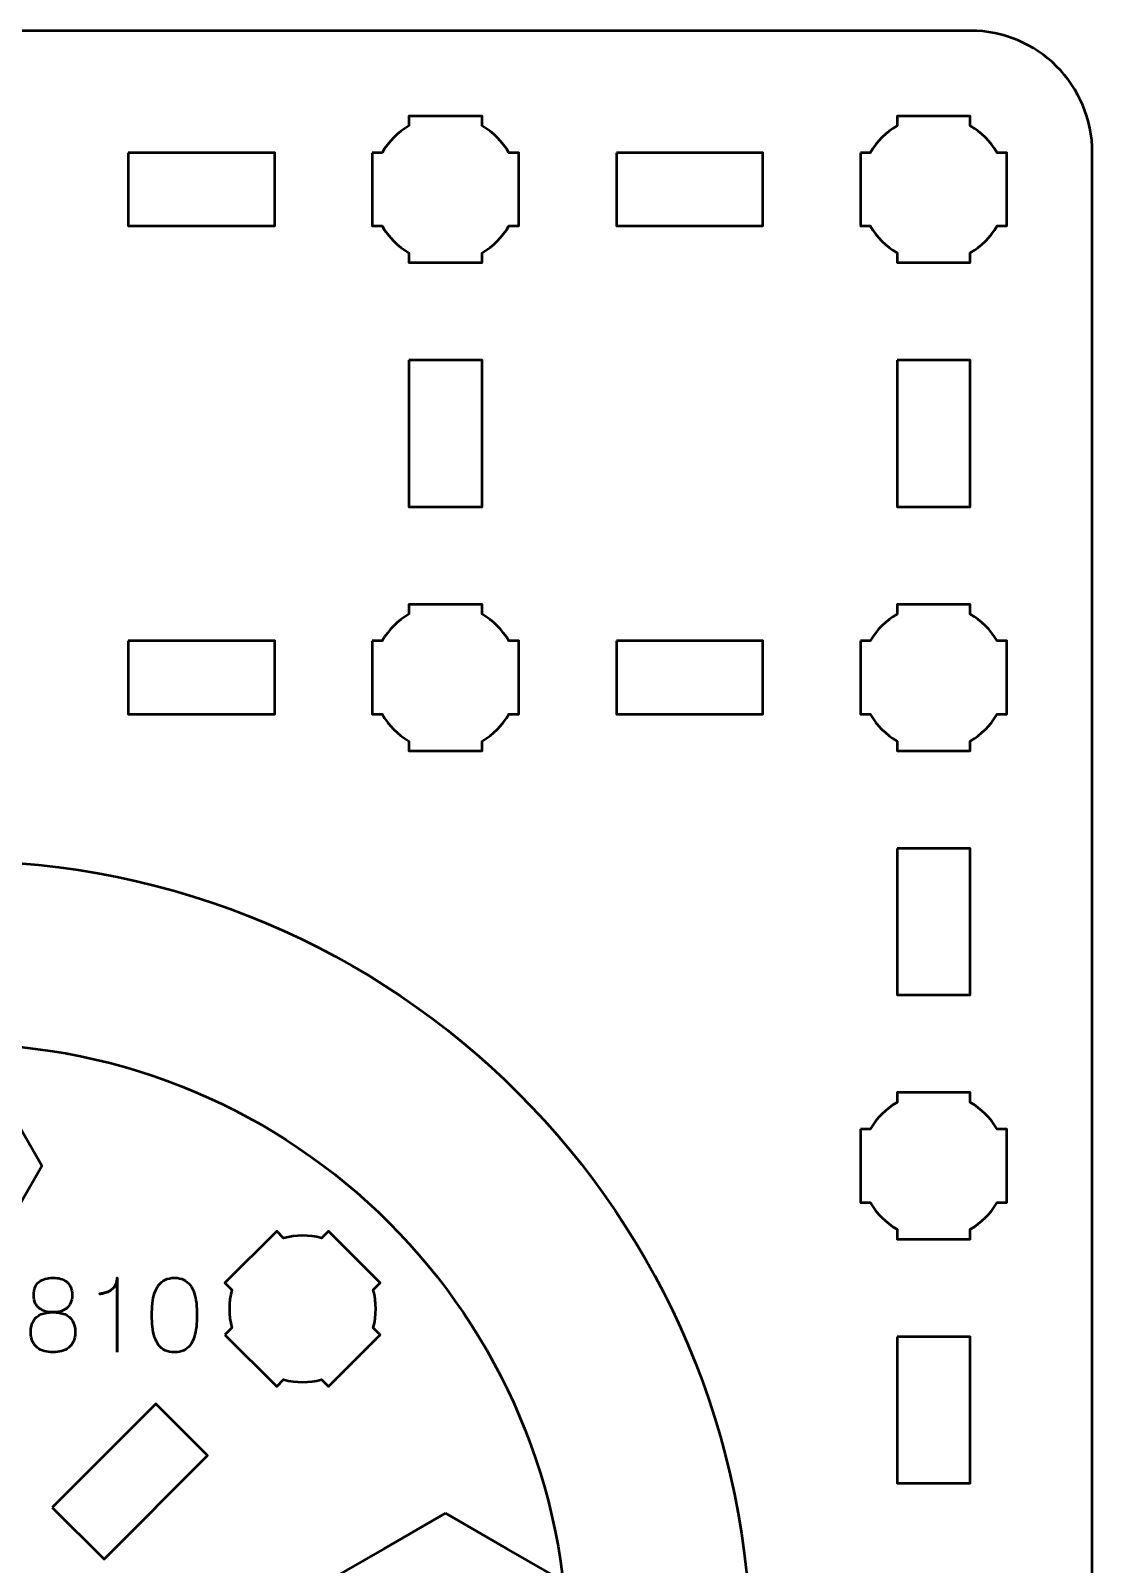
# Model space of a CAD drawing. Header units: centimetres. Extents: x -30.2 to 9.2, y -21.5 to -8.2.
# Drawn here: x 4.8 to 9.15, y -14.48 to -8.2 of the extents above; entities that cross this region are included whole.
import ezdxf

# ---------------------------------------------------------------- set-up
doc = ezdxf.new("R2010")
doc.units = ezdxf.units.CM
doc.header["$MEASUREMENT"] = 0
doc.layers.add('Layer 1', color=7, linetype='Continuous')

msp = doc.modelspace()

# ---------------------------------------------------------------- linework, layer by layer
at = {"layer": 'Layer 1', "lineweight": 53}
for centre, major_axis in [((4.49999, -14.85001), (0, 3.25)), ((4.49999, -14.85), (0, 2.5))]:
    msp.add_ellipse(centre, major_axis=major_axis, ratio=1, dxfattribs=at)
for points, knots in [([(0.35005, -8.19995), (0.35005, -8.19995), (8.64995, -8.19995), (8.64995, -8.19995), (8.64995, -8.19995), (8.92695, -8.19995), (9.15005, -8.42305), (9.15005, -8.70005), (9.15005, -8.70005), (9.15005, -8.70005), (9.15005, -20.99995), (9.15005, -20.99995), (9.15005, -20.99995), (9.15005, -21.27695), (8.92695, -21.50005), (8.64995, -21.50005), (8.64995, -21.50005), (8.64995, -21.50005), (0.35005, -21.50005), (0.35005, -21.50005), (0.35005, -21.50005), (0.07305, -21.50005), (-0.15005, -21.27695), (-0.15005, -20.99995), (-0.15005, -20.99995), (-0.15005, -20.99995), (-0.15005, -8.70005), (-0.15005, -8.70005), (-0.15005, -8.70005), (-0.15005, -8.42305), (0.07305, -8.19995), (0.35005, -8.19995)], [0, 0, 0, 0, 0.125, 0.125, 0.125, 0.125, 0.25, 0.25, 0.25, 0.25, 0.375, 0.375, 0.375, 0.375, 0.5, 0.5, 0.5, 0.5, 0.625, 0.625, 0.625, 0.625, 0.75, 0.75, 0.75, 0.75, 0.875, 0.875, 0.875, 0.875, 1, 1, 1, 1]), ([(6.19999, -8.69997), (6.19999, -8.69997), (6.24019, -8.69997), (6.24019, -8.69997), (6.24019, -8.69997), (6.26652, -8.65445), (6.30448, -8.61652), (6.34999, -8.59019), (6.34999, -8.59019), (6.34999, -8.59019), (6.34999, -8.54997), (6.34999, -8.54997), (6.34999, -8.54997), (6.34999, -8.54997), (6.64999, -8.54997), (6.64999, -8.54997), (6.64999, -8.54997), (6.64999, -8.54997), (6.64999, -8.59016), (6.64999, -8.59016), (6.64999, -8.59016), (6.69552, -8.61649), (6.73351, -8.65444), (6.75987, -8.69997), (6.75987, -8.69997), (6.75987, -8.69997), (6.79999, -8.69997), (6.79999, -8.69997), (6.79999, -8.69997), (6.79999, -8.69997), (6.79999, -8.84539), (6.79999, -8.84539), (6.79999, -8.84539), (6.79999, -8.84539), (6.80005, -8.85004), (6.80005, -8.85004), (6.80005, -8.85004), (6.80005, -8.85004), (6.79999, -8.85468), (6.79999, -8.85468), (6.79999, -8.85468), (6.79999, -8.85468), (6.79999, -8.99997), (6.79999, -8.99997), (6.79999, -8.99997), (6.79999, -8.99997), (6.75992, -8.99997), (6.75992, -8.99997), (6.75992, -8.99997), (6.73357, -9.04554), (6.69557, -9.08355), (6.64999, -9.10991), (6.64999, -9.10991), (6.64999, -9.10991), (6.64999, -9.14997), (6.64999, -9.14997), (6.64999, -9.14997), (6.64999, -9.14997), (6.50671, -9.14997), (6.50671, -9.14997), (6.50671, -9.14997), (6.50671, -9.14997), (6.50004, -9.15005), (6.50004, -9.15005), (6.50004, -9.15005), (6.50004, -9.15005), (6.49336, -9.14997), (6.49336, -9.14997), (6.49336, -9.14997), (6.49336, -9.14997), (6.34999, -9.14997), (6.34999, -9.14997), (6.34999, -9.14997), (6.34999, -9.14997), (6.34999, -9.10987), (6.34999, -9.10987), (6.34999, -9.10987), (6.30445, -9.08351), (6.26647, -9.04552), (6.24014, -8.99997), (6.24014, -8.99997), (6.24014, -8.99997), (6.19999, -8.99997), (6.19999, -8.99997), (6.19999, -8.99997), (6.19999, -8.99997), (6.19999, -8.69997), (6.19999, -8.69997)], [0, 0, 0, 0, 0.0454545, 0.0454545, 0.0454545, 0.0454545, 0.0909091, 0.0909091, 0.0909091, 0.0909091, 0.1363636, 0.1363636, 0.1363636, 0.1363636, 0.1818182, 0.1818182, 0.1818182, 0.1818182, 0.2272727, 0.2272727, 0.2272727, 0.2272727, 0.2727273, 0.2727273, 0.2727273, 0.2727273, 0.3181818, 0.3181818, 0.3181818, 0.3181818, 0.3636364, 0.3636364, 0.3636364, 0.3636364, 0.4090909, 0.4090909, 0.4090909, 0.4090909, 0.4545455, 0.4545455, 0.4545455, 0.4545455, 0.5, 0.5, 0.5, 0.5, 0.5454545, 0.5454545, 0.5454545, 0.5454545, 0.5909091, 0.5909091, 0.5909091, 0.5909091, 0.6363636, 0.6363636, 0.6363636, 0.6363636, 0.6818182, 0.6818182, 0.6818182, 0.6818182, 0.7272727, 0.7272727, 0.7272727, 0.7272727, 0.7727273, 0.7727273, 0.7727273, 0.7727273, 0.8181818, 0.8181818, 0.8181818, 0.8181818, 0.8636364, 0.8636364, 0.8636364, 0.8636364, 0.9090909, 0.9090909, 0.9090909, 0.9090909, 0.9545455, 0.9545455, 0.9545455, 0.9545455, 1, 1, 1, 1]), ([(8.19999, -8.69997), (8.19999, -8.69997), (8.24019, -8.69997), (8.24019, -8.69997), (8.24019, -8.69997), (8.26652, -8.65445), (8.30448, -8.61652), (8.34999, -8.59019), (8.34999, -8.59019), (8.34999, -8.59019), (8.34999, -8.54997), (8.34999, -8.54997), (8.34999, -8.54997), (8.34999, -8.54997), (8.64999, -8.54997), (8.64999, -8.54997), (8.64999, -8.54997), (8.64999, -8.54997), (8.64999, -8.59016), (8.64999, -8.59016), (8.64999, -8.59016), (8.69552, -8.61649), (8.73351, -8.65444), (8.75987, -8.69997), (8.75987, -8.69997), (8.75987, -8.69997), (8.79999, -8.69997), (8.79999, -8.69997), (8.79999, -8.69997), (8.79999, -8.69997), (8.79999, -8.84539), (8.79999, -8.84539), (8.79999, -8.84539), (8.79999, -8.84539), (8.80005, -8.85004), (8.80005, -8.85004), (8.80005, -8.85004), (8.80005, -8.85004), (8.79999, -8.85468), (8.79999, -8.85468), (8.79999, -8.85468), (8.79999, -8.85468), (8.79999, -8.99997), (8.79999, -8.99997), (8.79999, -8.99997), (8.79999, -8.99997), (8.75992, -8.99997), (8.75992, -8.99997), (8.75992, -8.99997), (8.73357, -9.04554), (8.69557, -9.08355), (8.64999, -9.10991), (8.64999, -9.10991), (8.64999, -9.10991), (8.64999, -9.14997), (8.64999, -9.14997), (8.64999, -9.14997), (8.64999, -9.14997), (8.50671, -9.14997), (8.50671, -9.14997), (8.50671, -9.14997), (8.50671, -9.14997), (8.50004, -9.15005), (8.50004, -9.15005), (8.50004, -9.15005), (8.50004, -9.15005), (8.49336, -9.14997), (8.49336, -9.14997), (8.49336, -9.14997), (8.49336, -9.14997), (8.34999, -9.14997), (8.34999, -9.14997), (8.34999, -9.14997), (8.34999, -9.14997), (8.34999, -9.10987), (8.34999, -9.10987), (8.34999, -9.10987), (8.30445, -9.08351), (8.26647, -9.04552), (8.24014, -8.99997), (8.24014, -8.99997), (8.24014, -8.99997), (8.19999, -8.99997), (8.19999, -8.99997), (8.19999, -8.99997), (8.19999, -8.99997), (8.19999, -8.69997), (8.19999, -8.69997)], [0, 0, 0, 0, 0.0454545, 0.0454545, 0.0454545, 0.0454545, 0.0909091, 0.0909091, 0.0909091, 0.0909091, 0.1363636, 0.1363636, 0.1363636, 0.1363636, 0.1818182, 0.1818182, 0.1818182, 0.1818182, 0.2272727, 0.2272727, 0.2272727, 0.2272727, 0.2727273, 0.2727273, 0.2727273, 0.2727273, 0.3181818, 0.3181818, 0.3181818, 0.3181818, 0.3636364, 0.3636364, 0.3636364, 0.3636364, 0.4090909, 0.4090909, 0.4090909, 0.4090909, 0.4545455, 0.4545455, 0.4545455, 0.4545455, 0.5, 0.5, 0.5, 0.5, 0.5454545, 0.5454545, 0.5454545, 0.5454545, 0.5909091, 0.5909091, 0.5909091, 0.5909091, 0.6363636, 0.6363636, 0.6363636, 0.6363636, 0.6818182, 0.6818182, 0.6818182, 0.6818182, 0.7272727, 0.7272727, 0.7272727, 0.7272727, 0.7727273, 0.7727273, 0.7727273, 0.7727273, 0.8181818, 0.8181818, 0.8181818, 0.8181818, 0.8636364, 0.8636364, 0.8636364, 0.8636364, 0.9090909, 0.9090909, 0.9090909, 0.9090909, 0.9545455, 0.9545455, 0.9545455, 0.9545455, 1, 1, 1, 1]), ([(5.20003, -8.70005), (5.20003, -8.70005), (5.80003, -8.70005), (5.80003, -8.70005), (5.80003, -8.70005), (5.80003, -8.70005), (5.80003, -9.00005), (5.80003, -9.00005), (5.80003, -9.00005), (5.80003, -9.00005), (5.20003, -9.00005), (5.20003, -9.00005), (5.20003, -9.00005), (5.20003, -9.00005), (5.20003, -8.70005), (5.20003, -8.70005)], [0, 0, 0, 0, 0.25, 0.25, 0.25, 0.25, 0.5, 0.5, 0.5, 0.5, 0.75, 0.75, 0.75, 0.75, 1, 1, 1, 1]), ([(7.2, -8.70005), (7.2, -8.70005), (7.8, -8.70005), (7.8, -8.70005), (7.8, -8.70005), (7.8, -8.70005), (7.8, -9.00005), (7.8, -9.00005), (7.8, -9.00005), (7.8, -9.00005), (7.2, -9.00005), (7.2, -9.00005), (7.2, -9.00005), (7.2, -9.00005), (7.2, -8.70005), (7.2, -8.70005)], [0, 0, 0, 0, 0.25, 0.25, 0.25, 0.25, 0.5, 0.5, 0.5, 0.5, 0.75, 0.75, 0.75, 0.75, 1, 1, 1, 1]), ([(6.35005, -9.55), (6.35005, -9.55), (6.65005, -9.55), (6.65005, -9.55), (6.65005, -9.55), (6.65005, -9.55), (6.65005, -10.15), (6.65005, -10.15), (6.65005, -10.15), (6.65005, -10.15), (6.35005, -10.15), (6.35005, -10.15), (6.35005, -10.15), (6.35005, -10.15), (6.35005, -9.55), (6.35005, -9.55)], [0, 0, 0, 0, 0.25, 0.25, 0.25, 0.25, 0.5, 0.5, 0.5, 0.5, 0.75, 0.75, 0.75, 0.75, 1, 1, 1, 1]), ([(8.34995, -9.55), (8.34995, -9.55), (8.64995, -9.55), (8.64995, -9.55), (8.64995, -9.55), (8.64995, -9.55), (8.64995, -10.15), (8.64995, -10.15), (8.64995, -10.15), (8.64995, -10.15), (8.34995, -10.15), (8.34995, -10.15), (8.34995, -10.15), (8.34995, -10.15), (8.34995, -9.55), (8.34995, -9.55)], [0, 0, 0, 0, 0.25, 0.25, 0.25, 0.25, 0.5, 0.5, 0.5, 0.5, 0.75, 0.75, 0.75, 0.75, 1, 1, 1, 1]), ([(6.19999, -10.69997), (6.19999, -10.69997), (6.24019, -10.69997), (6.24019, -10.69997), (6.24019, -10.69997), (6.26652, -10.65445), (6.30448, -10.61652), (6.34999, -10.59019), (6.34999, -10.59019), (6.34999, -10.59019), (6.34999, -10.54997), (6.34999, -10.54997), (6.34999, -10.54997), (6.34999, -10.54997), (6.64999, -10.54997), (6.64999, -10.54997), (6.64999, -10.54997), (6.64999, -10.54997), (6.64999, -10.59016), (6.64999, -10.59016), (6.64999, -10.59016), (6.69552, -10.61649), (6.73351, -10.65444), (6.75987, -10.69997), (6.75987, -10.69997), (6.75987, -10.69997), (6.79999, -10.69997), (6.79999, -10.69997), (6.79999, -10.69997), (6.79999, -10.69997), (6.79999, -10.84539), (6.79999, -10.84539), (6.79999, -10.84539), (6.79999, -10.84539), (6.80005, -10.85004), (6.80005, -10.85004), (6.80005, -10.85004), (6.80005, -10.85004), (6.79999, -10.85468), (6.79999, -10.85468), (6.79999, -10.85468), (6.79999, -10.85468), (6.79999, -10.99997), (6.79999, -10.99997), (6.79999, -10.99997), (6.79999, -10.99997), (6.75992, -10.99997), (6.75992, -10.99997), (6.75992, -10.99997), (6.73357, -11.04554), (6.69557, -11.08355), (6.64999, -11.10991), (6.64999, -11.10991), (6.64999, -11.10991), (6.64999, -11.14997), (6.64999, -11.14997), (6.64999, -11.14997), (6.64999, -11.14997), (6.50671, -11.14997), (6.50671, -11.14997), (6.50671, -11.14997), (6.50671, -11.14997), (6.50004, -11.15005), (6.50004, -11.15005), (6.50004, -11.15005), (6.50004, -11.15005), (6.49336, -11.14997), (6.49336, -11.14997), (6.49336, -11.14997), (6.49336, -11.14997), (6.34999, -11.14997), (6.34999, -11.14997), (6.34999, -11.14997), (6.34999, -11.14997), (6.34999, -11.10987), (6.34999, -11.10987), (6.34999, -11.10987), (6.30445, -11.08351), (6.26647, -11.04552), (6.24014, -10.99997), (6.24014, -10.99997), (6.24014, -10.99997), (6.19999, -10.99997), (6.19999, -10.99997), (6.19999, -10.99997), (6.19999, -10.99997), (6.19999, -10.69997), (6.19999, -10.69997)], [0, 0, 0, 0, 0.0454545, 0.0454545, 0.0454545, 0.0454545, 0.0909091, 0.0909091, 0.0909091, 0.0909091, 0.1363636, 0.1363636, 0.1363636, 0.1363636, 0.1818182, 0.1818182, 0.1818182, 0.1818182, 0.2272727, 0.2272727, 0.2272727, 0.2272727, 0.2727273, 0.2727273, 0.2727273, 0.2727273, 0.3181818, 0.3181818, 0.3181818, 0.3181818, 0.3636364, 0.3636364, 0.3636364, 0.3636364, 0.4090909, 0.4090909, 0.4090909, 0.4090909, 0.4545455, 0.4545455, 0.4545455, 0.4545455, 0.5, 0.5, 0.5, 0.5, 0.5454545, 0.5454545, 0.5454545, 0.5454545, 0.5909091, 0.5909091, 0.5909091, 0.5909091, 0.6363636, 0.6363636, 0.6363636, 0.6363636, 0.6818182, 0.6818182, 0.6818182, 0.6818182, 0.7272727, 0.7272727, 0.7272727, 0.7272727, 0.7727273, 0.7727273, 0.7727273, 0.7727273, 0.8181818, 0.8181818, 0.8181818, 0.8181818, 0.8636364, 0.8636364, 0.8636364, 0.8636364, 0.9090909, 0.9090909, 0.9090909, 0.9090909, 0.9545455, 0.9545455, 0.9545455, 0.9545455, 1, 1, 1, 1]), ([(8.19999, -10.69997), (8.19999, -10.69997), (8.24019, -10.69997), (8.24019, -10.69997), (8.24019, -10.69997), (8.26652, -10.65445), (8.30448, -10.61652), (8.34999, -10.59019), (8.34999, -10.59019), (8.34999, -10.59019), (8.34999, -10.54997), (8.34999, -10.54997), (8.34999, -10.54997), (8.34999, -10.54997), (8.64999, -10.54997), (8.64999, -10.54997), (8.64999, -10.54997), (8.64999, -10.54997), (8.64999, -10.59016), (8.64999, -10.59016), (8.64999, -10.59016), (8.69552, -10.61649), (8.73351, -10.65444), (8.75987, -10.69997), (8.75987, -10.69997), (8.75987, -10.69997), (8.79999, -10.69997), (8.79999, -10.69997), (8.79999, -10.69997), (8.79999, -10.69997), (8.79999, -10.84539), (8.79999, -10.84539), (8.79999, -10.84539), (8.79999, -10.84539), (8.80005, -10.85004), (8.80005, -10.85004), (8.80005, -10.85004), (8.80005, -10.85004), (8.79999, -10.85468), (8.79999, -10.85468), (8.79999, -10.85468), (8.79999, -10.85468), (8.79999, -10.99997), (8.79999, -10.99997), (8.79999, -10.99997), (8.79999, -10.99997), (8.75992, -10.99997), (8.75992, -10.99997), (8.75992, -10.99997), (8.73357, -11.04554), (8.69557, -11.08355), (8.64999, -11.10991), (8.64999, -11.10991), (8.64999, -11.10991), (8.64999, -11.14997), (8.64999, -11.14997), (8.64999, -11.14997), (8.64999, -11.14997), (8.50671, -11.14997), (8.50671, -11.14997), (8.50671, -11.14997), (8.50671, -11.14997), (8.50004, -11.15005), (8.50004, -11.15005), (8.50004, -11.15005), (8.50004, -11.15005), (8.49336, -11.14997), (8.49336, -11.14997), (8.49336, -11.14997), (8.49336, -11.14997), (8.34999, -11.14997), (8.34999, -11.14997), (8.34999, -11.14997), (8.34999, -11.14997), (8.34999, -11.10987), (8.34999, -11.10987), (8.34999, -11.10987), (8.30445, -11.08351), (8.26647, -11.04552), (8.24014, -10.99997), (8.24014, -10.99997), (8.24014, -10.99997), (8.19999, -10.99997), (8.19999, -10.99997), (8.19999, -10.99997), (8.19999, -10.99997), (8.19999, -10.69997), (8.19999, -10.69997)], [0, 0, 0, 0, 0.0454545, 0.0454545, 0.0454545, 0.0454545, 0.0909091, 0.0909091, 0.0909091, 0.0909091, 0.1363636, 0.1363636, 0.1363636, 0.1363636, 0.1818182, 0.1818182, 0.1818182, 0.1818182, 0.2272727, 0.2272727, 0.2272727, 0.2272727, 0.2727273, 0.2727273, 0.2727273, 0.2727273, 0.3181818, 0.3181818, 0.3181818, 0.3181818, 0.3636364, 0.3636364, 0.3636364, 0.3636364, 0.4090909, 0.4090909, 0.4090909, 0.4090909, 0.4545455, 0.4545455, 0.4545455, 0.4545455, 0.5, 0.5, 0.5, 0.5, 0.5454545, 0.5454545, 0.5454545, 0.5454545, 0.5909091, 0.5909091, 0.5909091, 0.5909091, 0.6363636, 0.6363636, 0.6363636, 0.6363636, 0.6818182, 0.6818182, 0.6818182, 0.6818182, 0.7272727, 0.7272727, 0.7272727, 0.7272727, 0.7727273, 0.7727273, 0.7727273, 0.7727273, 0.8181818, 0.8181818, 0.8181818, 0.8181818, 0.8636364, 0.8636364, 0.8636364, 0.8636364, 0.9090909, 0.9090909, 0.9090909, 0.9090909, 0.9545455, 0.9545455, 0.9545455, 0.9545455, 1, 1, 1, 1]), ([(5.20003, -10.70005), (5.20003, -10.70005), (5.80003, -10.70005), (5.80003, -10.70005), (5.80003, -10.70005), (5.80003, -10.70005), (5.80003, -11.00005), (5.80003, -11.00005), (5.80003, -11.00005), (5.80003, -11.00005), (5.20003, -11.00005), (5.20003, -11.00005), (5.20003, -11.00005), (5.20003, -11.00005), (5.20003, -10.70005), (5.20003, -10.70005)], [0, 0, 0, 0, 0.25, 0.25, 0.25, 0.25, 0.5, 0.5, 0.5, 0.5, 0.75, 0.75, 0.75, 0.75, 1, 1, 1, 1]), ([(7.2, -10.70005), (7.2, -10.70005), (7.8, -10.70005), (7.8, -10.70005), (7.8, -10.70005), (7.8, -10.70005), (7.8, -11.00005), (7.8, -11.00005), (7.8, -11.00005), (7.8, -11.00005), (7.2, -11.00005), (7.2, -11.00005), (7.2, -11.00005), (7.2, -11.00005), (7.2, -10.70005), (7.2, -10.70005)], [0, 0, 0, 0, 0.25, 0.25, 0.25, 0.25, 0.5, 0.5, 0.5, 0.5, 0.75, 0.75, 0.75, 0.75, 1, 1, 1, 1]), ([(8.34995, -11.55), (8.34995, -11.55), (8.64995, -11.55), (8.64995, -11.55), (8.64995, -11.55), (8.64995, -11.55), (8.64995, -12.15), (8.64995, -12.15), (8.64995, -12.15), (8.64995, -12.15), (8.34995, -12.15), (8.34995, -12.15), (8.34995, -12.15), (8.34995, -12.15), (8.34995, -11.55), (8.34995, -11.55)], [0, 0, 0, 0, 0.25, 0.25, 0.25, 0.25, 0.5, 0.5, 0.5, 0.5, 0.75, 0.75, 0.75, 0.75, 1, 1, 1, 1]), ([(4.15359, -12.84997), (4.15359, -12.84997), (4.2402, -12.69997), (4.2402, -12.69997), (4.2402, -12.69997), (4.2402, -12.69997), (4.3268, -12.54997), (4.3268, -12.54997), (4.3268, -12.54997), (4.3268, -12.54997), (4.5, -12.54997), (4.5, -12.54997), (4.5, -12.54997), (4.5, -12.54997), (4.6732, -12.54997), (4.6732, -12.54997), (4.6732, -12.54997), (4.6732, -12.54997), (4.7598, -12.69997), (4.7598, -12.69997), (4.7598, -12.69997), (4.7598, -12.69997), (4.84641, -12.84997), (4.84641, -12.84997), (4.84641, -12.84997), (4.84641, -12.84997), (4.7598, -12.99997), (4.7598, -12.99997), (4.7598, -12.99997), (4.7598, -12.99997), (4.6732, -13.14997), (4.6732, -13.14997), (4.6732, -13.14997), (4.6732, -13.14997), (4.5, -13.14997), (4.5, -13.14997), (4.5, -13.14997), (4.5, -13.14997), (4.3268, -13.14997), (4.3268, -13.14997), (4.3268, -13.14997), (4.3268, -13.14997), (4.2402, -12.99997), (4.2402, -12.99997), (4.2402, -12.99997), (4.2402, -12.99997), (4.15359, -12.84997), (4.15359, -12.84997)], [0, 0, 0, 0, 0.0833333, 0.0833333, 0.0833333, 0.0833333, 0.1666667, 0.1666667, 0.1666667, 0.1666667, 0.25, 0.25, 0.25, 0.25, 0.3333333, 0.3333333, 0.3333333, 0.3333333, 0.4166667, 0.4166667, 0.4166667, 0.4166667, 0.5, 0.5, 0.5, 0.5, 0.5833333, 0.5833333, 0.5833333, 0.5833333, 0.6666667, 0.6666667, 0.6666667, 0.6666667, 0.75, 0.75, 0.75, 0.75, 0.8333333, 0.8333333, 0.8333333, 0.8333333, 0.9166667, 0.9166667, 0.9166667, 0.9166667, 1, 1, 1, 1]), ([(8.19999, -12.69997), (8.19999, -12.69997), (8.24019, -12.69997), (8.24019, -12.69997), (8.24019, -12.69997), (8.26652, -12.65445), (8.30448, -12.61652), (8.34999, -12.59019), (8.34999, -12.59019), (8.34999, -12.59019), (8.34999, -12.54997), (8.34999, -12.54997), (8.34999, -12.54997), (8.34999, -12.54997), (8.64999, -12.54997), (8.64999, -12.54997), (8.64999, -12.54997), (8.64999, -12.54997), (8.64999, -12.59016), (8.64999, -12.59016), (8.64999, -12.59016), (8.69552, -12.61649), (8.73351, -12.65444), (8.75987, -12.69997), (8.75987, -12.69997), (8.75987, -12.69997), (8.79999, -12.69997), (8.79999, -12.69997), (8.79999, -12.69997), (8.79999, -12.69997), (8.79999, -12.84539), (8.79999, -12.84539), (8.79999, -12.84539), (8.79999, -12.84539), (8.80005, -12.85004), (8.80005, -12.85004), (8.80005, -12.85004), (8.80005, -12.85004), (8.79999, -12.85468), (8.79999, -12.85468), (8.79999, -12.85468), (8.79999, -12.85468), (8.79999, -12.99997), (8.79999, -12.99997), (8.79999, -12.99997), (8.79999, -12.99997), (8.75992, -12.99997), (8.75992, -12.99997), (8.75992, -12.99997), (8.73357, -13.04554), (8.69557, -13.08355), (8.64999, -13.10991), (8.64999, -13.10991), (8.64999, -13.10991), (8.64999, -13.14997), (8.64999, -13.14997), (8.64999, -13.14997), (8.64999, -13.14997), (8.50671, -13.14997), (8.50671, -13.14997), (8.50671, -13.14997), (8.50671, -13.14997), (8.50004, -13.15005), (8.50004, -13.15005), (8.50004, -13.15005), (8.50004, -13.15005), (8.49336, -13.14997), (8.49336, -13.14997), (8.49336, -13.14997), (8.49336, -13.14997), (8.34999, -13.14997), (8.34999, -13.14997), (8.34999, -13.14997), (8.34999, -13.14997), (8.34999, -13.10987), (8.34999, -13.10987), (8.34999, -13.10987), (8.30445, -13.08351), (8.26647, -13.04552), (8.24014, -12.99997), (8.24014, -12.99997), (8.24014, -12.99997), (8.19999, -12.99997), (8.19999, -12.99997), (8.19999, -12.99997), (8.19999, -12.99997), (8.19999, -12.69997), (8.19999, -12.69997)], [0, 0, 0, 0, 0.0454545, 0.0454545, 0.0454545, 0.0454545, 0.0909091, 0.0909091, 0.0909091, 0.0909091, 0.1363636, 0.1363636, 0.1363636, 0.1363636, 0.1818182, 0.1818182, 0.1818182, 0.1818182, 0.2272727, 0.2272727, 0.2272727, 0.2272727, 0.2727273, 0.2727273, 0.2727273, 0.2727273, 0.3181818, 0.3181818, 0.3181818, 0.3181818, 0.3636364, 0.3636364, 0.3636364, 0.3636364, 0.4090909, 0.4090909, 0.4090909, 0.4090909, 0.4545455, 0.4545455, 0.4545455, 0.4545455, 0.5, 0.5, 0.5, 0.5, 0.5454545, 0.5454545, 0.5454545, 0.5454545, 0.5909091, 0.5909091, 0.5909091, 0.5909091, 0.6363636, 0.6363636, 0.6363636, 0.6363636, 0.6818182, 0.6818182, 0.6818182, 0.6818182, 0.7272727, 0.7272727, 0.7272727, 0.7272727, 0.7727273, 0.7727273, 0.7727273, 0.7727273, 0.8181818, 0.8181818, 0.8181818, 0.8181818, 0.8636364, 0.8636364, 0.8636364, 0.8636364, 0.9090909, 0.9090909, 0.9090909, 0.9090909, 0.9545455, 0.9545455, 0.9545455, 0.9545455, 1, 1, 1, 1]), ([(5.59599, -13.54184), (5.59599, -13.54184), (5.62442, -13.51342), (5.62442, -13.51342), (5.62442, -13.51342), (5.61085, -13.46261), (5.61087, -13.40895), (5.62443, -13.35815), (5.62443, -13.35815), (5.62443, -13.35815), (5.59599, -13.32971), (5.59599, -13.32971), (5.59599, -13.32971), (5.59599, -13.32971), (5.80813, -13.11758), (5.80813, -13.11758), (5.80813, -13.11758), (5.80813, -13.11758), (5.83654, -13.146), (5.83654, -13.146), (5.83654, -13.146), (5.88736, -13.13242), (5.94105, -13.13239), (5.99189, -13.14595), (5.99189, -13.14595), (5.99189, -13.14595), (6.02026, -13.11758), (6.02026, -13.11758), (6.02026, -13.11758), (6.02026, -13.11758), (6.12308, -13.22041), (6.12308, -13.22041), (6.12308, -13.22041), (6.12308, -13.22041), (6.12642, -13.22365), (6.12642, -13.22365), (6.12642, -13.22365), (6.12642, -13.22365), (6.12965, -13.22697), (6.12965, -13.22697), (6.12965, -13.22697), (6.12965, -13.22697), (6.23239, -13.32971), (6.23239, -13.32971), (6.23239, -13.32971), (6.23239, -13.32971), (6.20406, -13.35804), (6.20406, -13.35804), (6.20406, -13.35804), (6.21765, -13.4089), (6.21765, -13.46265), (6.20406, -13.51352), (6.20406, -13.51352), (6.20406, -13.51352), (6.23239, -13.54184), (6.23239, -13.54184), (6.23239, -13.54184), (6.23239, -13.54184), (6.13107, -13.64316), (6.13107, -13.64316), (6.13107, -13.64316), (6.13107, -13.64316), (6.12642, -13.64793), (6.12642, -13.64793), (6.12642, -13.64793), (6.12642, -13.64793), (6.12164, -13.6526), (6.12164, -13.6526), (6.12164, -13.6526), (6.12164, -13.6526), (6.02026, -13.75397), (6.02026, -13.75397), (6.02026, -13.75397), (6.02026, -13.75397), (5.9919, -13.72562), (5.9919, -13.72562), (5.9919, -13.72562), (5.94106, -13.73918), (5.88734, -13.73917), (5.83652, -13.72558), (5.83652, -13.72558), (5.83652, -13.72558), (5.80813, -13.75397), (5.80813, -13.75397), (5.80813, -13.75397), (5.80813, -13.75397), (5.59599, -13.54184), (5.59599, -13.54184)], [0, 0, 0, 0, 0.0454545, 0.0454545, 0.0454545, 0.0454545, 0.0909091, 0.0909091, 0.0909091, 0.0909091, 0.1363636, 0.1363636, 0.1363636, 0.1363636, 0.1818182, 0.1818182, 0.1818182, 0.1818182, 0.2272727, 0.2272727, 0.2272727, 0.2272727, 0.2727273, 0.2727273, 0.2727273, 0.2727273, 0.3181818, 0.3181818, 0.3181818, 0.3181818, 0.3636364, 0.3636364, 0.3636364, 0.3636364, 0.4090909, 0.4090909, 0.4090909, 0.4090909, 0.4545455, 0.4545455, 0.4545455, 0.4545455, 0.5, 0.5, 0.5, 0.5, 0.5454545, 0.5454545, 0.5454545, 0.5454545, 0.5909091, 0.5909091, 0.5909091, 0.5909091, 0.6363636, 0.6363636, 0.6363636, 0.6363636, 0.6818182, 0.6818182, 0.6818182, 0.6818182, 0.7272727, 0.7272727, 0.7272727, 0.7272727, 0.7727273, 0.7727273, 0.7727273, 0.7727273, 0.8181818, 0.8181818, 0.8181818, 0.8181818, 0.8636364, 0.8636364, 0.8636364, 0.8636364, 0.9090909, 0.9090909, 0.9090909, 0.9090909, 0.9545455, 0.9545455, 0.9545455, 0.9545455, 1, 1, 1, 1]), ([(8.34995, -13.54996), (8.34995, -13.54996), (8.64995, -13.54996), (8.64995, -13.54996), (8.64995, -13.54996), (8.64995, -13.54996), (8.64995, -14.14997), (8.64995, -14.14997), (8.64995, -14.14997), (8.64995, -14.14997), (8.34995, -14.14997), (8.34995, -14.14997), (8.34995, -14.14997), (8.34995, -14.14997), (8.34995, -13.54996), (8.34995, -13.54996)], [0, 0, 0, 0, 0.25, 0.25, 0.25, 0.25, 0.5, 0.5, 0.5, 0.5, 0.75, 0.75, 0.75, 0.75, 1, 1, 1, 1]), ([(4.88887, -14.24901), (4.88887, -14.24901), (5.31314, -13.82474), (5.31314, -13.82474), (5.31314, -13.82474), (5.31314, -13.82474), (5.52527, -14.03687), (5.52527, -14.03687), (5.52527, -14.03687), (5.52527, -14.03687), (5.101, -14.46114), (5.101, -14.46114), (5.101, -14.46114), (5.101, -14.46114), (4.88887, -14.24901), (4.88887, -14.24901)], [0, 0, 0, 0, 0.25, 0.25, 0.25, 0.25, 0.5, 0.5, 0.5, 0.5, 0.75, 0.75, 0.75, 0.75, 1, 1, 1, 1]), ([(6.5, -14.27263), (6.5, -14.27263), (6.75, -14.41697), (6.75, -14.41697), (6.75, -14.41697), (6.75, -14.41697), (7, -14.56131), (7, -14.56131), (7, -14.56131), (7, -14.56131), (7, -14.84999), (7, -14.84999), (7, -14.84999), (7, -14.84999), (7, -15.13867), (7, -15.13867), (7, -15.13867), (7, -15.13867), (6.75, -15.28301), (6.75, -15.28301), (6.75, -15.28301), (6.75, -15.28301), (6.5, -15.42735), (6.5, -15.42735), (6.5, -15.42735), (6.5, -15.42735), (6.25, -15.28301), (6.25, -15.28301), (6.25, -15.28301), (6.25, -15.28301), (6, -15.13867), (6, -15.13867), (6, -15.13867), (6, -15.13867), (6, -14.84999), (6, -14.84999), (6, -14.84999), (6, -14.84999), (6, -14.56131), (6, -14.56131), (6, -14.56131), (6, -14.56131), (6.25, -14.41697), (6.25, -14.41697), (6.25, -14.41697), (6.25, -14.41697), (6.5, -14.27263), (6.5, -14.27263)], [0, 0, 0, 0, 0.0833333, 0.0833333, 0.0833333, 0.0833333, 0.1666667, 0.1666667, 0.1666667, 0.1666667, 0.25, 0.25, 0.25, 0.25, 0.3333333, 0.3333333, 0.3333333, 0.3333333, 0.4166667, 0.4166667, 0.4166667, 0.4166667, 0.5, 0.5, 0.5, 0.5, 0.5833333, 0.5833333, 0.5833333, 0.5833333, 0.6666667, 0.6666667, 0.6666667, 0.6666667, 0.75, 0.75, 0.75, 0.75, 0.8333333, 0.8333333, 0.8333333, 0.8333333, 0.9166667, 0.9166667, 0.9166667, 0.9166667, 1, 1, 1, 1])]:
    msp.add_open_spline(points, degree=3, knots=knots, dxfattribs=at)
at = {"layer": 'Layer 1', "color": 5, "lineweight": 53}
for points, knots in [([(4.89137, -13.44982), (4.90223, -13.44982), (4.91239, -13.44855), (4.92192, -13.44601), (4.92192, -13.44601), (4.93137, -13.4434), (4.9397, -13.43931), (4.94696, -13.43373), (4.94696, -13.43373), (4.95416, -13.42816), (4.9598, -13.42089), (4.9639, -13.41193), (4.9639, -13.41193), (4.96799, -13.40304), (4.97003, -13.39225), (4.9701, -13.37955), (4.9701, -13.37955), (4.97003, -13.36685), (4.96806, -13.35598), (4.96418, -13.34695), (4.96418, -13.34695), (4.9603, -13.33792), (4.95479, -13.33051), (4.94774, -13.3248), (4.94774, -13.3248), (4.94068, -13.31915), (4.93236, -13.31499), (4.92276, -13.31238), (4.92276, -13.31238), (4.91324, -13.30977), (4.90272, -13.30864), (4.89137, -13.30885), (4.89137, -13.30885), (4.88001, -13.30899), (4.86949, -13.31048), (4.85997, -13.31309), (4.85997, -13.31309), (4.85037, -13.31577), (4.84205, -13.31986), (4.83499, -13.32543), (4.83499, -13.32543), (4.82794, -13.33101), (4.82243, -13.33827), (4.81855, -13.34716), (4.81855, -13.34716), (4.81467, -13.35612), (4.8127, -13.36685), (4.81263, -13.37955), (4.81263, -13.37955), (4.8127, -13.39225), (4.81474, -13.40304), (4.81884, -13.41193), (4.81884, -13.41193), (4.82293, -13.42089), (4.82857, -13.42816), (4.83584, -13.43373), (4.83584, -13.43373), (4.84304, -13.43931), (4.85136, -13.4434), (4.86082, -13.44601), (4.86082, -13.44601), (4.87034, -13.44855), (4.8805, -13.44982), (4.89137, -13.44982)], [0, 0, 0, 0, 0.0625, 0.0625, 0.0625, 0.0625, 0.125, 0.125, 0.125, 0.125, 0.1875, 0.1875, 0.1875, 0.1875, 0.25, 0.25, 0.25, 0.25, 0.3125, 0.3125, 0.3125, 0.3125, 0.375, 0.375, 0.375, 0.375, 0.4375, 0.4375, 0.4375, 0.4375, 0.5, 0.5, 0.5, 0.5, 0.5625, 0.5625, 0.5625, 0.5625, 0.625, 0.625, 0.625, 0.625, 0.6875, 0.6875, 0.6875, 0.6875, 0.75, 0.75, 0.75, 0.75, 0.8125, 0.8125, 0.8125, 0.8125, 0.875, 0.875, 0.875, 0.875, 0.9375, 0.9375, 0.9375, 0.9375, 1, 1, 1, 1]), ([(4.89137, -13.44982), (4.90223, -13.44982), (4.91239, -13.44855), (4.92192, -13.44601), (4.92192, -13.44601), (4.93137, -13.4434), (4.9397, -13.43931), (4.94696, -13.43373), (4.94696, -13.43373), (4.95416, -13.42816), (4.9598, -13.42089), (4.9639, -13.41193), (4.9639, -13.41193), (4.96799, -13.40304), (4.97003, -13.39225), (4.9701, -13.37955), (4.9701, -13.37955), (4.97003, -13.36685), (4.96806, -13.35598), (4.96418, -13.34695), (4.96418, -13.34695), (4.9603, -13.33792), (4.95479, -13.33051), (4.94774, -13.3248), (4.94774, -13.3248), (4.94068, -13.31915), (4.93236, -13.31499), (4.92276, -13.31238), (4.92276, -13.31238), (4.91324, -13.30977), (4.90272, -13.30864), (4.89137, -13.30885), (4.89137, -13.30885), (4.88001, -13.30899), (4.86949, -13.31048), (4.85997, -13.31309), (4.85997, -13.31309), (4.85037, -13.31577), (4.84205, -13.31986), (4.83499, -13.32543), (4.83499, -13.32543), (4.82794, -13.33101), (4.82243, -13.33827), (4.81855, -13.34716), (4.81855, -13.34716), (4.81467, -13.35612), (4.8127, -13.36685), (4.81263, -13.37955), (4.81263, -13.37955), (4.8127, -13.39225), (4.81474, -13.40304), (4.81884, -13.41193), (4.81884, -13.41193), (4.82293, -13.42089), (4.82857, -13.42816), (4.83584, -13.43373), (4.83584, -13.43373), (4.84304, -13.43931), (4.85136, -13.4434), (4.86082, -13.44601), (4.86082, -13.44601), (4.87034, -13.44855), (4.8805, -13.44982), (4.89137, -13.44982)], [0, 0, 0, 0, 0.0625, 0.0625, 0.0625, 0.0625, 0.125, 0.125, 0.125, 0.125, 0.1875, 0.1875, 0.1875, 0.1875, 0.25, 0.25, 0.25, 0.25, 0.3125, 0.3125, 0.3125, 0.3125, 0.375, 0.375, 0.375, 0.375, 0.4375, 0.4375, 0.4375, 0.4375, 0.5, 0.5, 0.5, 0.5, 0.5625, 0.5625, 0.5625, 0.5625, 0.625, 0.625, 0.625, 0.625, 0.6875, 0.6875, 0.6875, 0.6875, 0.75, 0.75, 0.75, 0.75, 0.8125, 0.8125, 0.8125, 0.8125, 0.875, 0.875, 0.875, 0.875, 0.9375, 0.9375, 0.9375, 0.9375, 1, 1, 1, 1]), ([(5.15468, -13.61365), (5.15468, -13.61365), (5.15468, -13.30843), (5.15468, -13.30843), (5.15468, -13.30843), (5.15461, -13.3188), (5.15277, -13.32769), (5.14924, -13.3351), (5.14924, -13.3351), (5.14579, -13.34258), (5.1412, -13.34872), (5.13556, -13.35365), (5.13556, -13.35365), (5.12991, -13.35859), (5.12384, -13.36254), (5.11735, -13.36551), (5.11735, -13.36551), (5.11086, -13.3684), (5.10458, -13.37059), (5.09851, -13.37193), (5.09851, -13.37193), (5.09238, -13.37334), (5.08715, -13.37419), (5.08271, -13.37447), (5.08271, -13.37447), (5.08715, -13.37419), (5.09238, -13.37334), (5.09851, -13.37193), (5.09851, -13.37193), (5.10458, -13.37059), (5.11086, -13.3684), (5.11735, -13.36551), (5.11735, -13.36551), (5.12384, -13.36254), (5.12991, -13.35859), (5.13556, -13.35365), (5.13556, -13.35365), (5.1412, -13.34872), (5.14579, -13.34258), (5.14924, -13.3351), (5.14924, -13.3351), (5.15277, -13.32769), (5.15461, -13.3188), (5.15468, -13.30843), (5.15468, -13.30843), (5.15468, -13.30843), (5.15468, -13.61365), (5.15468, -13.61365)], [0, 0, 0, 0, 0.0833333, 0.0833333, 0.0833333, 0.0833333, 0.1666667, 0.1666667, 0.1666667, 0.1666667, 0.25, 0.25, 0.25, 0.25, 0.3333333, 0.3333333, 0.3333333, 0.3333333, 0.4166667, 0.4166667, 0.4166667, 0.4166667, 0.5, 0.5, 0.5, 0.5, 0.5833333, 0.5833333, 0.5833333, 0.5833333, 0.6666667, 0.6666667, 0.6666667, 0.6666667, 0.75, 0.75, 0.75, 0.75, 0.8333333, 0.8333333, 0.8333333, 0.8333333, 0.9166667, 0.9166667, 0.9166667, 0.9166667, 1, 1, 1, 1]), ([(5.3892, -13.61365), (5.40401, -13.61358), (5.41678, -13.61097), (5.42744, -13.60589), (5.42744, -13.60589), (5.43802, -13.60081), (5.44684, -13.59354), (5.45389, -13.5843), (5.45389, -13.5843), (5.46088, -13.57499), (5.46638, -13.56398), (5.47047, -13.55128), (5.47047, -13.55128), (5.4745, -13.53858), (5.47739, -13.52468), (5.47901, -13.50944), (5.47901, -13.50944), (5.48071, -13.4942), (5.48155, -13.47818), (5.48148, -13.46125), (5.48148, -13.46125), (5.48155, -13.44439), (5.48071, -13.42837), (5.47901, -13.4132), (5.47901, -13.4132), (5.47739, -13.39803), (5.4745, -13.38406), (5.47047, -13.37136), (5.47047, -13.37136), (5.46638, -13.35873), (5.46088, -13.34773), (5.45389, -13.33834), (5.45389, -13.33834), (5.44684, -13.32903), (5.43802, -13.32176), (5.42744, -13.31668), (5.42744, -13.31668), (5.41678, -13.31153), (5.40401, -13.30892), (5.3892, -13.30885), (5.3892, -13.30885), (5.37438, -13.30892), (5.36161, -13.31153), (5.35095, -13.31668), (5.35095, -13.31668), (5.34037, -13.32176), (5.33155, -13.32903), (5.3245, -13.33834), (5.3245, -13.33834), (5.31751, -13.34773), (5.31201, -13.35873), (5.30792, -13.37136), (5.30792, -13.37136), (5.30389, -13.38406), (5.301, -13.39803), (5.29938, -13.4132), (5.29938, -13.4132), (5.29769, -13.42837), (5.29684, -13.44439), (5.29691, -13.46125), (5.29691, -13.46125), (5.29684, -13.47818), (5.29769, -13.4942), (5.29938, -13.50944), (5.29938, -13.50944), (5.301, -13.52468), (5.30389, -13.53858), (5.30792, -13.55128), (5.30792, -13.55128), (5.31201, -13.56398), (5.31751, -13.57499), (5.3245, -13.5843), (5.3245, -13.5843), (5.33155, -13.59354), (5.34037, -13.60081), (5.35095, -13.60589), (5.35095, -13.60589), (5.36161, -13.61097), (5.37438, -13.61358), (5.3892, -13.61365)], [0, 0, 0, 0, 0.05, 0.05, 0.05, 0.05, 0.1, 0.1, 0.1, 0.1, 0.15, 0.15, 0.15, 0.15, 0.2, 0.2, 0.2, 0.2, 0.25, 0.25, 0.25, 0.25, 0.3, 0.3, 0.3, 0.3, 0.35, 0.35, 0.35, 0.35, 0.4, 0.4, 0.4, 0.4, 0.45, 0.45, 0.45, 0.45, 0.5, 0.5, 0.5, 0.5, 0.55, 0.55, 0.55, 0.55, 0.6, 0.6, 0.6, 0.6, 0.65, 0.65, 0.65, 0.65, 0.7, 0.7, 0.7, 0.7, 0.75, 0.75, 0.75, 0.75, 0.8, 0.8, 0.8, 0.8, 0.85, 0.85, 0.85, 0.85, 0.9, 0.9, 0.9, 0.9, 0.95, 0.95, 0.95, 0.95, 1, 1, 1, 1]), ([(5.3892, -13.61365), (5.40401, -13.61358), (5.41678, -13.61097), (5.42744, -13.60589), (5.42744, -13.60589), (5.43802, -13.60081), (5.44684, -13.59354), (5.45389, -13.5843), (5.45389, -13.5843), (5.46088, -13.57499), (5.46638, -13.56398), (5.47047, -13.55128), (5.47047, -13.55128), (5.4745, -13.53858), (5.47739, -13.52468), (5.47901, -13.50944), (5.47901, -13.50944), (5.48071, -13.4942), (5.48155, -13.47818), (5.48148, -13.46125), (5.48148, -13.46125), (5.48155, -13.44439), (5.48071, -13.42837), (5.47901, -13.4132), (5.47901, -13.4132), (5.47739, -13.39803), (5.4745, -13.38406), (5.47047, -13.37136), (5.47047, -13.37136), (5.46638, -13.35873), (5.46088, -13.34773), (5.45389, -13.33834), (5.45389, -13.33834), (5.44684, -13.32903), (5.43802, -13.32176), (5.42744, -13.31668), (5.42744, -13.31668), (5.41678, -13.31153), (5.40401, -13.30892), (5.3892, -13.30885), (5.3892, -13.30885), (5.37438, -13.30892), (5.36161, -13.31153), (5.35095, -13.31668), (5.35095, -13.31668), (5.34037, -13.32176), (5.33155, -13.32903), (5.3245, -13.33834), (5.3245, -13.33834), (5.31751, -13.34773), (5.31201, -13.35873), (5.30792, -13.37136), (5.30792, -13.37136), (5.30389, -13.38406), (5.301, -13.39803), (5.29938, -13.4132), (5.29938, -13.4132), (5.29769, -13.42837), (5.29684, -13.44439), (5.29691, -13.46125), (5.29691, -13.46125), (5.29684, -13.47818), (5.29769, -13.4942), (5.29938, -13.50944), (5.29938, -13.50944), (5.301, -13.52468), (5.30389, -13.53858), (5.30792, -13.55128), (5.30792, -13.55128), (5.31201, -13.56398), (5.31751, -13.57499), (5.3245, -13.5843), (5.3245, -13.5843), (5.33155, -13.59354), (5.34037, -13.60081), (5.35095, -13.60589), (5.35095, -13.60589), (5.36161, -13.61097), (5.37438, -13.61358), (5.3892, -13.61365)], [0, 0, 0, 0, 0.05, 0.05, 0.05, 0.05, 0.1, 0.1, 0.1, 0.1, 0.15, 0.15, 0.15, 0.15, 0.2, 0.2, 0.2, 0.2, 0.25, 0.25, 0.25, 0.25, 0.3, 0.3, 0.3, 0.3, 0.35, 0.35, 0.35, 0.35, 0.4, 0.4, 0.4, 0.4, 0.45, 0.45, 0.45, 0.45, 0.5, 0.5, 0.5, 0.5, 0.55, 0.55, 0.55, 0.55, 0.6, 0.6, 0.6, 0.6, 0.65, 0.65, 0.65, 0.65, 0.7, 0.7, 0.7, 0.7, 0.75, 0.75, 0.75, 0.75, 0.8, 0.8, 0.8, 0.8, 0.85, 0.85, 0.85, 0.85, 0.9, 0.9, 0.9, 0.9, 0.95, 0.95, 0.95, 0.95, 1, 1, 1, 1]), ([(4.89137, -13.61365), (4.90407, -13.61365), (4.91592, -13.61217), (4.92693, -13.60906), (4.92693, -13.60906), (4.93793, -13.60596), (4.9476, -13.60109), (4.95599, -13.59446), (4.95599, -13.59446), (4.96432, -13.5879), (4.97088, -13.57943), (4.97561, -13.56899), (4.97561, -13.56899), (4.98034, -13.55862), (4.98273, -13.54613), (4.9828, -13.53152), (4.9828, -13.53152), (4.98266, -13.51212), (4.97885, -13.49639), (4.9713, -13.48439), (4.9713, -13.48439), (4.96376, -13.47233), (4.95317, -13.46358), (4.93955, -13.45801), (4.93955, -13.45801), (4.92587, -13.4525), (4.90985, -13.44975), (4.89137, -13.44982), (4.89137, -13.44982), (4.87295, -13.44975), (4.85686, -13.4525), (4.84332, -13.45801), (4.84332, -13.45801), (4.8297, -13.46358), (4.81919, -13.47233), (4.81171, -13.48439), (4.81171, -13.48439), (4.80423, -13.49639), (4.80042, -13.51212), (4.80035, -13.53152), (4.80035, -13.53152), (4.80042, -13.54613), (4.80282, -13.55862), (4.80755, -13.56899), (4.80755, -13.56899), (4.81227, -13.57943), (4.81876, -13.5879), (4.82716, -13.59446), (4.82716, -13.59446), (4.83549, -13.60109), (4.84508, -13.60596), (4.85609, -13.60906), (4.85609, -13.60906), (4.86702, -13.61217), (4.87881, -13.61365), (4.89137, -13.61365)], [0, 0, 0, 0, 0.0714286, 0.0714286, 0.0714286, 0.0714286, 0.1428571, 0.1428571, 0.1428571, 0.1428571, 0.2142857, 0.2142857, 0.2142857, 0.2142857, 0.2857143, 0.2857143, 0.2857143, 0.2857143, 0.3571429, 0.3571429, 0.3571429, 0.3571429, 0.4285714, 0.4285714, 0.4285714, 0.4285714, 0.5, 0.5, 0.5, 0.5, 0.5714286, 0.5714286, 0.5714286, 0.5714286, 0.6428571, 0.6428571, 0.6428571, 0.6428571, 0.7142857, 0.7142857, 0.7142857, 0.7142857, 0.7857143, 0.7857143, 0.7857143, 0.7857143, 0.8571429, 0.8571429, 0.8571429, 0.8571429, 0.9285714, 0.9285714, 0.9285714, 0.9285714, 1, 1, 1, 1]), ([(4.89137, -13.61365), (4.90407, -13.61365), (4.91592, -13.61217), (4.92693, -13.60906), (4.92693, -13.60906), (4.93793, -13.60596), (4.9476, -13.60109), (4.95599, -13.59446), (4.95599, -13.59446), (4.96432, -13.5879), (4.97088, -13.57943), (4.97561, -13.56899), (4.97561, -13.56899), (4.98034, -13.55862), (4.98273, -13.54613), (4.9828, -13.53152), (4.9828, -13.53152), (4.98266, -13.51212), (4.97885, -13.49639), (4.9713, -13.48439), (4.9713, -13.48439), (4.96376, -13.47233), (4.95317, -13.46358), (4.93955, -13.45801), (4.93955, -13.45801), (4.92587, -13.4525), (4.90985, -13.44975), (4.89137, -13.44982), (4.89137, -13.44982), (4.87295, -13.44975), (4.85686, -13.4525), (4.84332, -13.45801), (4.84332, -13.45801), (4.8297, -13.46358), (4.81919, -13.47233), (4.81171, -13.48439), (4.81171, -13.48439), (4.80423, -13.49639), (4.80042, -13.51212), (4.80035, -13.53152), (4.80035, -13.53152), (4.80042, -13.54613), (4.80282, -13.55862), (4.80755, -13.56899), (4.80755, -13.56899), (4.81227, -13.57943), (4.81876, -13.5879), (4.82716, -13.59446), (4.82716, -13.59446), (4.83549, -13.60109), (4.84508, -13.60596), (4.85609, -13.60906), (4.85609, -13.60906), (4.86702, -13.61217), (4.87881, -13.61365), (4.89137, -13.61365)], [0, 0, 0, 0, 0.0714286, 0.0714286, 0.0714286, 0.0714286, 0.1428571, 0.1428571, 0.1428571, 0.1428571, 0.2142857, 0.2142857, 0.2142857, 0.2142857, 0.2857143, 0.2857143, 0.2857143, 0.2857143, 0.3571429, 0.3571429, 0.3571429, 0.3571429, 0.4285714, 0.4285714, 0.4285714, 0.4285714, 0.5, 0.5, 0.5, 0.5, 0.5714286, 0.5714286, 0.5714286, 0.5714286, 0.6428571, 0.6428571, 0.6428571, 0.6428571, 0.7142857, 0.7142857, 0.7142857, 0.7142857, 0.7857143, 0.7857143, 0.7857143, 0.7857143, 0.8571429, 0.8571429, 0.8571429, 0.8571429, 0.9285714, 0.9285714, 0.9285714, 0.9285714, 1, 1, 1, 1])]:
    msp.add_open_spline(points, degree=3, knots=knots, dxfattribs=at)

doc.saveas('drawing.dxf')
